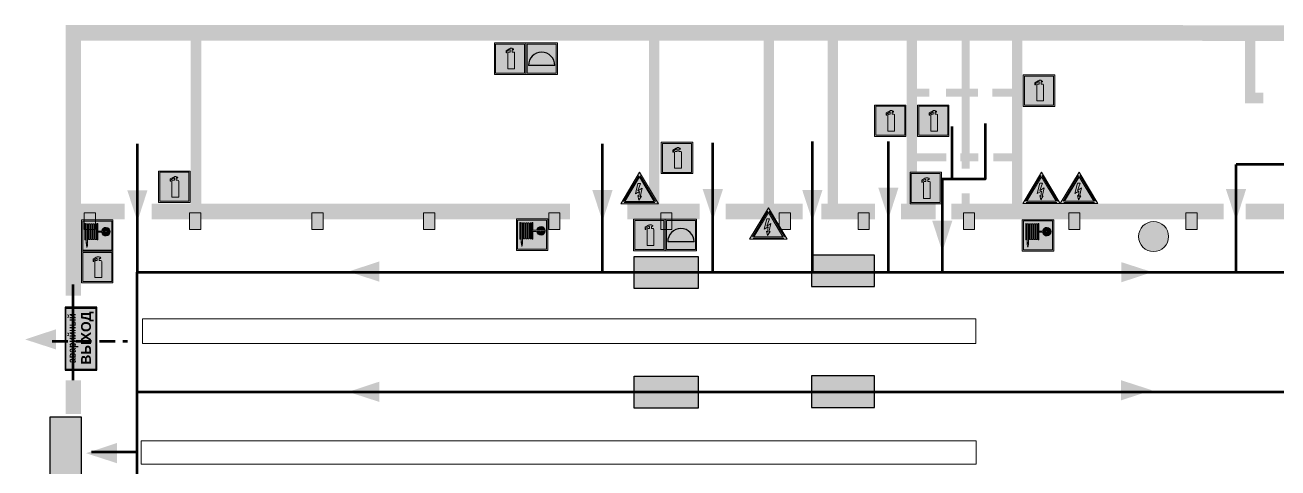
# Model space of a CAD drawing. Header units: millimetres. Extents: x 13114 to 67229, y 22859 to 38520.
# Drawn here: x 28225.5 to 28543.6, y 35336.5 to 35448.9 of the extents above; entities that cross this region are included whole.
import ezdxf

# ---------------------------------------------------------------- set-up
doc = ezdxf.new("R2010")
doc.units = ezdxf.units.MM
doc.linetypes.add('{ Wide Dash }', pattern=[12, 4, -2, 4, -2])
doc.layers.add('План_Штампы', color=7, linetype='Continuous')
doc.styles.add('обычный', font='arial.ttf')

# ---------------------------------------------------------------- blocks, each defined once
blk = doc.blocks.new('A$C7B4425F7')
at = {"true_color": 0xffffff}
blk.add_hatch(color=7, dxfattribs=at).paths.add_polyline_path([(0, 0), (-16, 0), (-16, -8), (0, -8)])
h = blk.add_hatch(color=126)
h.paths.add_polyline_path([(-0.2, -0.2), (-15.8, -0.2), (-15.8, -7.8), (-0.2, -7.8)])
h.paths.add_polyline_path([(-11.76, -2.03), (-11.76, -3.66), (-11.17, -3.66, -0.568275), (-11.17, -6.18), (-12.58, -6.18), (-12.58, -2.03)], flags=16)
h.paths.add_polyline_path([(-13.33, -4.12, -0.495768), (-13.59, -6.18), (-15.03, -6.18), (-15.03, -2.03), (-13.59, -2.03, -0.487973)], flags=16)
h.paths.add_polyline_path([(-10.25, -2.03), (-9.48, -2.03), (-9.48, -6.18), (-10.25, -6.18)], flags=16)
h.paths.add_polyline_path([(-13.84, -3.69), (-14.24, -3.69), (-14.24, -3.03), (-13.9, -3.03, -0.692621)], flags=0)
h.paths.add_polyline_path([(-9.15, -2.03), (-8.4, -2.03), (-8.04, -3.07), (-7.68, -2.03), (-6.93, -2.03), (-7.64, -4.1), (-6.93, -6.18), (-7.68, -6.18), (-8.04, -5.14), (-8.4, -6.18), (-9.15, -6.18), (-8.44, -4.1)], flags=16)
h.paths.add_polyline_path([(-11.76, -4.46), (-11.42, -4.46, -0.692621), (-11.36, -5.12), (-11.76, -5.12)], flags=0)
h.paths.add_polyline_path([(-13.9, -5.2), (-14.24, -5.2), (-14.24, -4.55), (-13.84, -4.55, -0.708038)], flags=0)
edge = h.paths.add_edge_path(flags=16)
edge.add_ellipse((-5.51, -4.08), major_axis=(0, 2.05), ratio=0.586184, start_angle=0, end_angle=360)
edge = h.paths.add_edge_path(flags=0)
edge.add_ellipse((-5.51, -4.08), major_axis=(0, 1.14), ratio=0.454828, start_angle=0, end_angle=360)
h.paths.add_polyline_path([(-4.13, -4.96, 0.377264), (-3.48, -4.52, 0.0555), (-3.16, -2.03), (-1.66, -2.03), (-1.66, -4.96), (-0.96, -4.96), (-0.96, -7.01), (-1.75, -7.01), (-1.75, -6.18), (-3.3, -6.18), (-3.3, -7.02), (-4.13, -7.02)], flags=16)
h.paths.add_polyline_path([(-2.73, -2.91), (-2.28, -2.91), (-2.28, -4.96), (-3.05, -4.96, 0.079136)], flags=0)
at = {"color": 126}
blk.add_lwpolyline([(-16, -8), (0, -8), (0, 0), (-16, 0)], close=True, dxfattribs=at)
blk = doc.blocks.new('A$C32E8229D')
at = {"true_color": 0xffffff}
blk.add_hatch(color=7, dxfattribs=at).paths.add_polyline_path([(0, 0), (0, -8), (16, -8), (16, 0)])
h = blk.add_hatch(color=126)
h.paths.add_polyline_path([(0.2, -0.2), (15.8, -0.2), (15.8, -7.8), (0.2, -7.8)])
h.paths.add_polyline_path([(13.49, -2.05), (12.08, -2.05), (11.37, -2.63, 0.162397), (11.29, -2.84), (11.29, -3.63), (10.35, -3.63), (10.35, -4.05), (11.68, -4.05), (11.68, -3.48), (12.26, -4.28), (11.29, -5.1), (11.29, -6.78), (11.85, -6.78), (11.85, -5.44), (12.8, -4.64), (12.8, -5.94), (14.46, -5.94), (14.46, -5.39), (13.45, -5.39), (13.45, -3.97), (12.46, -2.59), (13.15, -2.59), (13.69, -3.34), (14.18, -3)], flags=16)
h.paths.add_polyline_path([(10.74, -1.82, 1), (11.8, -1.82, 1)], flags=16)
h.paths.add_polyline_path([(9.39, -3.59), (5.99, -3.59), (6.56, -3.03), (5.91, -3.03), (5.1, -3.83), (5.91, -4.64), (6.56, -4.64), (5.99, -4.09), (9.39, -4.09)], flags=16)
h.paths.add_polyline_path([(4.29, -1.08), (1.72, -1.08), (1.72, -6.6), (4.29, -6.6)], flags=16)
at = {"color": 126}
blk.add_lwpolyline([(16, -8), (0, -8), (0, 0), (16, 0)], close=True, dxfattribs=at)
blk = doc.blocks.new('A$C3AD82952')
at = {"true_color": 0xf5f5ff}
h = blk.add_hatch(color=7, dxfattribs=at)
h.dxf.hatch_style = 1
h.paths.add_polyline_path([(8.21, 8.73, 0.414214), (7.89, 9.05), (7.22, 9.05), (7.22, 9.92), (7.59, 9.92, 1), (7.57, 10.36), (7.22, 10.36), (7.22, 10.6), (6.43, 10.6), (6.43, 10.36), (6.01, 10.36), (4.74, 9.59), (4.74, 8.69), (4.98, 8.73), (4.98, 9.26), (6.12, 9.91), (6.43, 9.91), (6.43, 9.05), (5.76, 9.05, 0.414214), (5.44, 8.73), (5.44, 2.2), (8.21, 2.2)], flags=0)
h.paths.add_polyline_path([(12.8, 12.8), (0, 12.8), (0, 0), (12.8, 0)])
h.paths.add_polyline_path([(0.51, 12.29), (12.29, 12.29), (12.29, 0.51), (0.51, 0.51)], flags=16)
h.paths.add_polyline_path([(4.74, 9.59), (6.01, 10.36), (6.43, 10.36), (6.43, 10.6), (7.22, 10.6), (7.22, 10.36), (7.59, 10.36, -0.94586), (7.59, 9.92), (7.22, 9.92), (7.22, 9.05), (7.89, 9.05, -0.414214), (8.21, 8.73), (8.21, 2.2), (5.44, 2.2), (5.44, 8.73, -0.414214), (5.76, 9.05), (6.43, 9.05), (6.43, 9.91), (6.12, 9.91), (4.98, 9.26), (4.98, 8.73), (4.74, 8.69)], flags=0)
h = blk.add_hatch(color=242)
h.dxf.hatch_style = 1
h.paths.add_polyline_path([(12.29, 12.29), (0.51, 12.29), (0.51, 0.51), (12.29, 0.51)])
h.paths.add_polyline_path([(4.74, 8.69), (4.74, 9.59), (6.01, 10.36), (6.43, 10.36), (6.43, 10.6), (7.22, 10.6), (7.22, 10.36), (7.59, 10.36, -0.94586), (7.59, 9.92), (7.22, 9.92), (7.22, 9.05), (7.89, 9.05, -0.414214), (8.21, 8.73), (8.21, 2.2), (5.44, 2.2), (5.44, 8.73, -0.414214), (5.76, 9.05), (6.43, 9.05), (6.43, 9.91), (6.12, 9.91), (4.98, 9.26), (4.98, 8.73)], flags=16)
h = blk.add_hatch(color=7, dxfattribs=at)
h.dxf.hatch_style = 1
h.paths.add_polyline_path([(8.21, 8.73, 0.414214), (7.89, 9.05), (7.22, 9.05), (7.22, 9.92), (7.59, 9.92, 1), (7.57, 10.36), (7.22, 10.36), (7.22, 10.6), (6.43, 10.6), (6.43, 10.36), (6.01, 10.36), (4.74, 9.59), (4.74, 8.69), (4.98, 8.73), (4.98, 9.26), (6.12, 9.91), (6.43, 9.91), (6.43, 9.05), (5.76, 9.05, 0.414214), (5.44, 8.73), (5.44, 2.2), (8.21, 2.2)])
at = {"color": 242, "lineweight": 5}
for p, q in [((0, 0), (0, 12.8)), ((0, 12.8), (12.8, 12.8)), ((6.01, 10.36), (4.74, 9.59)), ((6.01, 10.36), (6.43, 10.36)), ((7.22, 10.6), (6.43, 10.6)), ((6.43, 10.6), (6.43, 10.36)), ((7.22, 10.36), (7.22, 10.6)), ((7.59, 10.36), (7.22, 10.36)), ((12.8, 0), (12.8, 12.8)), ((4.74, 9.59), (4.74, 8.69)), ((4.74, 8.69), (4.98, 8.73)), ((4.98, 9.26), (6.12, 9.91)), ((4.98, 8.73), (4.98, 9.26)), ((5.44, 2.2), (5.44, 8.73)), ((5.76, 9.05), (6.43, 9.05)), ((6.12, 9.91), (6.43, 9.91)), ((6.43, 9.91), (6.43, 9.05)), ((7.22, 9.05), (7.22, 9.92)), ((7.59, 9.92), (7.22, 9.92)), ((7.89, 9.05), (7.22, 9.05)), ((8.21, 2.2), (8.21, 8.73)), ((0, 0), (12.8, 0)), ((5.44, 2.2), (8.21, 2.2))]:
    blk.add_line(p, q, dxfattribs=at)
blk.add_lwpolyline([(0.51, 12.29), (12.29, 12.29), (12.29, 0.51), (0.51, 0.51)], close=True, dxfattribs=at)
for centre, radius, start, end in [((7.58, 10.14), 0.223, 273.1875, 86.8125), ((5.76, 8.73), 0.32, 90, 180), ((7.89, 8.73), 0.32, 0, 90)]:
    blk.add_arc(centre, radius, start, end, dxfattribs=at)
blk = doc.blocks.new('A$C37112FD5')
at = {"true_color": 0xf5f5ff}
h = blk.add_hatch(color=7, dxfattribs=at)
h.dxf.hatch_style = 1
h.paths.add_polyline_path([(12.8, -7.4), (0, -7.4), (0, -20.2), (12.8, -20.2)])
h.paths.add_polyline_path([(12.29, -7.91), (12.29, -19.69), (0.51, -19.69), (0.51, -7.91)], flags=16)
h.paths.add_polyline_path([(4.98, -9.04, -0.42597), (5.17, -9.22), (5.17, -12.25), (5.17, -15.29, -0.432244), (4.98, -15.47), (4.83, -15.47, -0.42597), (4.64, -15.29), (4.64, -12.25), (4.64, -9.22, -0.432244), (4.83, -9.04)], flags=0)
h.paths.add_polyline_path([(4.28, -9.22), (4.28, -12.25), (4.28, -15.29, -0.432244), (4.09, -15.47), (3.94, -15.47, -0.42597), (3.75, -15.29), (3.75, -12.25), (3.75, -9.22, -0.432244), (3.94, -9.04), (4.09, -9.04, -0.42597)], flags=0)
h.paths.add_polyline_path([(5.72, -9.04), (5.87, -9.04, -0.42597), (6.06, -9.22), (6.06, -12.25), (6.06, -15.29, -0.432244), (5.87, -15.47), (5.72, -15.47, -0.42597), (5.53, -15.29), (5.53, -12.25), (5.53, -9.22, -0.432244)], flags=0)
h.paths.add_polyline_path([(6.42, -8.9), (6.5, -8.9, -0.42597), (6.69, -9.08), (6.69, -12.03), (8.21, -12.03, -15.824349), (8.21, -12.47), (6.69, -12.47), (6.69, -15.42, -0.432244), (6.5, -15.6), (6.42, -15.6)], flags=0)
h.paths.add_polyline_path([(3.39, -9.22), (3.39, -12.25), (3.39, -15.29, -0.432244), (3.2, -15.47), (3.05, -15.47, -0.42597), (2.85, -15.29), (2.85, -12.25), (2.85, -9.22, -0.432244), (3.05, -9.04), (3.2, -9.04, -0.42597)], flags=0)
h.paths.add_polyline_path([(2.5, -9.22), (2.5, -16.71), (1.96, -16.71), (1.96, -9.22, -0.432244), (2.15, -9.04), (2.31, -9.04, -0.42597)], flags=0)
h.paths.add_polyline_path([(1.61, -8.9), (1.61, -15.6), (1.57, -15.6, -0.42597), (1.37, -15.42), (1.37, -12.03), (1.37, -9.09, -0.432244), (1.57, -8.9)], flags=0)
h.paths.add_polyline_path([(9.76, -10.81), (9.76, -12.03), (8.49, -12.03, -0.336371)], flags=0)
h.paths.add_polyline_path([(8.49, -12.47), (9.76, -12.47), (9.76, -13.7, -0.336371)], flags=0)
h.paths.add_polyline_path([(10.11, -10.81, -0.336371), (11.38, -12.03), (10.11, -12.03)], flags=0)
h.paths.add_polyline_path([(10.11, -12.47), (11.38, -12.47, -0.336371), (10.11, -13.7)], flags=0)
h.paths.add_polyline_path([(2.5, -16.84), (2.5, -17.05), (1.97, -17.05), (1.97, -16.84)], flags=0)
h.paths.add_polyline_path([(2.5, -17.24, -0.033778), (2.24, -18.6, -0.033778), (1.97, -17.24)], flags=0)
h = blk.add_hatch(color=242)
h.dxf.hatch_style = 1
h.paths.add_polyline_path([(12.29, -7.91), (0.51, -7.91), (0.51, -19.69), (12.29, -19.69)])
h.paths.add_polyline_path([(6.42, -15.6), (6.42, -8.9), (6.5, -8.9, -0.42597), (6.69, -9.08), (6.69, -12.03), (8.21, -12.03, -15.824349), (8.21, -12.47), (6.69, -12.47), (6.69, -15.42, -0.432244), (6.5, -15.6)], flags=16)
h.paths.add_polyline_path([(5.87, -15.47), (5.72, -15.47, -0.42597), (5.53, -15.29), (5.53, -12.25), (5.53, -9.22, -0.432244), (5.72, -9.04), (5.87, -9.04, -0.42597), (6.06, -9.22), (6.06, -12.25), (6.06, -15.29, -0.432244)], flags=16)
h.paths.add_polyline_path([(4.98, -15.47), (4.83, -15.47, -0.42597), (4.64, -15.29), (4.64, -12.25), (4.64, -9.22, -0.432244), (4.83, -9.04), (4.98, -9.04, -0.42597), (5.17, -9.22), (5.17, -12.25), (5.17, -15.29, -0.432244)], flags=16)
h.paths.add_polyline_path([(4.09, -15.47), (3.94, -15.47, -0.42597), (3.75, -15.29), (3.75, -12.25), (3.75, -9.22, -0.432244), (3.94, -9.04), (4.09, -9.04, -0.42597), (4.28, -9.22), (4.28, -12.25), (4.28, -15.29, -0.432244)], flags=16)
h.paths.add_polyline_path([(3.2, -15.47), (3.05, -15.47, -0.42597), (2.85, -15.29), (2.85, -12.25), (2.85, -9.22, -0.432244), (3.05, -9.04), (3.2, -9.04, -0.42597), (3.39, -9.22), (3.39, -12.25), (3.39, -15.29, -0.432244)], flags=16)
h.paths.add_polyline_path([(2.5, -17.05), (1.97, -17.05), (1.97, -16.84), (2.5, -16.84)], flags=16)
h.paths.add_polyline_path([(2.5, -17.24, -0.033778), (2.24, -18.6, -0.033778), (1.97, -17.24)], flags=16)
h.paths.add_polyline_path([(2.5, -16.71), (1.96, -16.71), (1.96, -9.22, -0.432244), (2.15, -9.04), (2.31, -9.04, -0.42597), (2.5, -9.22)], flags=16)
h.paths.add_polyline_path([(1.61, -15.6), (1.57, -15.6, -0.42597), (1.37, -15.42), (1.37, -12.03), (1.37, -9.09, -0.432244), (1.57, -8.9), (1.61, -8.9)], flags=16)
h.paths.add_polyline_path([(8.49, -12.47), (9.76, -12.47), (9.76, -13.7, -0.336371)], flags=0)
h.paths.add_polyline_path([(10.11, -13.7), (10.11, -12.47), (11.38, -12.47, -0.336371)], flags=0)
h.paths.add_polyline_path([(8.49, -12.03, -0.336371), (9.76, -10.81), (9.76, -12.03)], flags=0)
h.paths.add_polyline_path([(10.11, -12.03), (10.11, -10.81, -0.336371), (11.38, -12.03)], flags=0)
h = blk.add_hatch(color=7, dxfattribs=at)
h.dxf.hatch_style = 1
h.paths.add_polyline_path([(1.61, -8.9), (1.57, -8.9, 0.432244), (1.37, -9.09), (1.37, -12.03), (1.37, -15.42, 0.42597), (1.57, -15.6), (1.61, -15.6)])
h.paths.add_polyline_path([(2.5, -9.22, 0.42597), (2.31, -9.04), (2.15, -9.04, 0.432244), (1.96, -9.22), (1.96, -16.71), (2.5, -16.71)])
h.paths.add_polyline_path([(2.5, -16.84), (1.97, -16.84), (1.97, -17.05), (2.5, -17.05)])
h.paths.add_polyline_path([(2.5, -17.24), (1.97, -17.24, 0.033778), (2.24, -18.6, 0.033778)])
h.paths.add_polyline_path([(3.39, -12.25), (3.39, -9.22, 0.42597), (3.2, -9.04), (3.05, -9.04, 0.432244), (2.85, -9.22), (2.85, -12.25), (2.85, -15.29, 0.42597), (3.05, -15.47), (3.2, -15.47, 0.432244), (3.39, -15.29)])
h.paths.add_polyline_path([(4.28, -12.25), (4.28, -9.22, 0.42597), (4.09, -9.04), (3.94, -9.04, 0.432244), (3.75, -9.22), (3.75, -12.25), (3.75, -15.29, 0.42597), (3.94, -15.47), (4.09, -15.47, 0.432244), (4.28, -15.29)])
h.paths.add_polyline_path([(5.17, -12.25), (5.17, -9.22, 0.42597), (4.98, -9.04), (4.83, -9.04, 0.432244), (4.64, -9.22), (4.64, -12.25), (4.64, -15.29, 0.42597), (4.83, -15.47), (4.98, -15.47, 0.432244), (5.17, -15.29)])
h.paths.add_polyline_path([(6.06, -12.25), (6.06, -9.22, 0.42597), (5.87, -9.04), (5.72, -9.04, 0.432244), (5.53, -9.22), (5.53, -12.25), (5.53, -15.29, 0.42597), (5.72, -15.47), (5.87, -15.47, 0.432244), (6.06, -15.29)])
h.paths.add_polyline_path([(6.69, -12.47), (8.21, -12.47, 15.824349), (8.21, -12.03), (6.69, -12.03), (6.69, -9.08, 0.42597), (6.5, -8.9), (6.42, -8.9), (6.42, -15.6), (6.5, -15.6, 0.432244), (6.69, -15.42)])
h.paths.add_polyline_path([(8.49, -12.47), (9.76, -12.47), (9.76, -13.7, -0.336371)], flags=16)
h.paths.add_polyline_path([(8.49, -12.03, -0.336371), (9.76, -10.81), (9.76, -12.03)], flags=16)
h.paths.add_polyline_path([(10.11, -12.47), (11.38, -12.47, -0.336371), (10.11, -13.7)], flags=16)
h.paths.add_polyline_path([(10.11, -12.03), (10.11, -10.81, -0.336371), (11.38, -12.03)], flags=16)
h = blk.add_hatch(color=242)
h.dxf.hatch_style = 1
h.paths.add_polyline_path([(9.76, -10.81, 0.336371), (8.49, -12.03), (9.76, -12.03)])
h.paths.add_polyline_path([(10.11, -10.81), (10.11, -12.03), (11.38, -12.03, 0.336371)])
h.paths.add_polyline_path([(11.38, -12.47), (10.11, -12.47), (10.11, -13.7, 0.336371)])
h.paths.add_polyline_path([(9.76, -12.47), (8.49, -12.47, 0.336371), (9.76, -13.7)])
at = {"color": 242, "lineweight": 5}
for p, q in [((0, -20.2), (0, -7.4)), ((0, -7.4), (12.8, -7.4)), ((1.37, -12.03), (1.37, -9.08)), ((1.57, -8.9), (1.61, -8.9)), ((1.61, -8.9), (1.61, -15.6)), ((1.96, -16.71), (1.96, -9.22)), ((2.15, -9.04), (2.31, -9.04)), ((2.5, -16.71), (2.5, -9.22)), ((2.85, -12.25), (2.85, -9.22)), ((3.05, -9.04), (3.2, -9.04)), ((3.39, -12.25), (3.39, -9.22)), ((3.75, -12.25), (3.75, -9.22)), ((3.94, -9.04), (4.09, -9.04)), ((4.28, -12.25), (4.28, -9.22)), ((4.64, -12.25), (4.64, -9.22)), ((4.83, -9.04), (4.98, -9.04)), ((5.17, -12.25), (5.17, -9.22)), ((5.53, -12.25), (5.53, -9.22)), ((5.72, -9.04), (5.87, -9.04)), ((6.06, -12.25), (6.06, -9.22)), ((6.42, -8.9), (6.42, -15.6)), ((6.5, -8.9), (6.42, -8.9)), ((6.69, -12.03), (6.69, -9.08)), ((12.8, -20.2), (12.8, -7.4)), ((1.37, -12.03), (1.37, -15.42)), ((2.85, -12.25), (2.85, -15.29)), ((3.39, -12.25), (3.39, -15.29)), ((3.75, -12.25), (3.75, -15.29)), ((4.28, -12.25), (4.28, -15.29)), ((4.64, -12.25), (4.64, -15.29)), ((5.17, -12.25), (5.17, -15.29)), ((5.53, -12.25), (5.53, -15.29)), ((6.06, -12.25), (6.06, -15.29)), ((8.21, -12.03), (6.69, -12.03)), ((8.21, -12.47), (6.69, -12.47)), ((6.69, -12.47), (6.69, -15.42)), ((9.76, -12.03), (8.49, -12.03)), ((9.76, -12.47), (8.49, -12.47)), ((9.76, -10.81), (9.76, -12.03)), ((9.76, -12.47), (9.76, -13.7)), ((10.11, -10.81), (10.11, -12.03)), ((11.38, -12.03), (10.11, -12.03)), ((11.38, -12.47), (10.11, -12.47)), ((10.11, -12.47), (10.11, -13.7)), ((0, -20.2), (12.8, -20.2)), ((1.57, -15.6), (1.61, -15.6)), ((1.96, -16.71), (2.5, -16.71)), ((1.97, -16.84), (2.5, -16.84)), ((1.97, -17.05), (1.97, -16.84)), ((2.5, -17.05), (1.97, -17.05)), ((1.97, -17.24), (2.5, -17.24)), ((2.5, -16.84), (2.5, -17.05)), ((3.05, -15.47), (3.2, -15.47)), ((3.94, -15.47), (4.09, -15.47)), ((4.83, -15.47), (4.98, -15.47)), ((5.72, -15.47), (5.87, -15.47)), ((6.42, -15.6), (6.5, -15.6))]:
    blk.add_line(p, q, dxfattribs=at)
blk.add_lwpolyline([(0.51, -7.91), (12.29, -7.91), (12.29, -19.69), (0.51, -19.69)], close=True, dxfattribs=at)
for centre, radius, start, end in [((1.56, -9.09), 0.182, 87.1027, 180.6071), ((2.15, -9.22), 0.182, 87.1027, 180.6071), ((2.32, -9.22), 0.182, 359.3929, 92.8973), ((3.04, -9.22), 0.182, 87.1027, 180.6071), ((3.21, -9.22), 0.182, 359.3929, 92.8973), ((3.93, -9.22), 0.182, 87.1027, 180.6071), ((4.1, -9.22), 0.182, 359.3929, 92.8973), ((4.82, -9.22), 0.182, 87.1027, 180.6071), ((4.99, -9.22), 0.182, 359.3929, 92.8973), ((5.71, -9.22), 0.182, 87.1027, 180.6071), ((5.88, -9.22), 0.182, 359.3929, 92.8973), ((6.51, -9.09), 0.182, 359.3929, 92.8973), ((9.93, -12.25), 1.74, 187.2319, 172.7681), ((9.93, -12.25), 1.46, 96.9927, 171.3585), ((9.93, -12.25), 1.46, 188.6415, 263.0073), ((9.93, -12.25), 1.46, 8.6415, 83.0073), ((9.93, -12.25), 1.46, 276.9927, 351.3585), ((1.56, -15.42), 0.182, 179.3929, 272.8973), ((12.17, -15.98), 10.27, 187.041, 194.7793), ((-7.7, -15.98), 10.27, 345.2207, 352.959), ((3.04, -15.29), 0.182, 179.3929, 272.8973), ((3.21, -15.29), 0.182, 267.1027, 0.6071), ((3.93, -15.29), 0.182, 179.3929, 272.8973), ((4.1, -15.29), 0.182, 267.1027, 0.6071), ((4.82, -15.29), 0.182, 179.3929, 272.8973), ((4.99, -15.29), 0.182, 267.1027, 0.6071), ((5.71, -15.29), 0.182, 179.3929, 272.8973), ((5.88, -15.29), 0.182, 267.1027, 0.6071), ((6.51, -15.42), 0.182, 267.1027, 0.6071)]:
    blk.add_arc(centre, radius, start, end, dxfattribs=at)
blk = doc.blocks.new('A$C3E6D3DDE')
at = {"lineweight": 5}
h = blk.add_hatch(color=40, dxfattribs=at)
h.paths.add_polyline_path([(24.1, 1.45), (16.46, -11.35), (31.74, -11.35)])
h.paths.add_polyline_path([(24.09, -0.46), (30.03, -10.41), (18.14, -10.41)], flags=16)
h.paths.add_polyline_path([(24.54, -3.08), (23.41, -6.02), (25.13, -5.01), (24.33, -8.5), (24.82, -8.27), (23.79, -9.86), (23.4, -8.04), (23.8, -8.43), (24.04, -6.29), (22.39, -7.25), (23.44, -3.08)], flags=0)
h = blk.add_hatch(color=256, dxfattribs=at)
h.paths.add_polyline_path([(24.37, 0.03, 0.567511), (23.82, 0.03), (17.59, -10.4, 0.582454), (17.86, -10.88), (30.32, -10.88, 0.582149), (30.6, -10.4)])
h.paths.add_polyline_path([(24.09, -0.46), (18.14, -10.41), (30.03, -10.41)], flags=16)
h.paths.add_polyline_path([(24.54, -3.08), (23.41, -6.02), (25.13, -5.01), (24.33, -8.5), (24.82, -8.27), (23.79, -9.86), (23.4, -8.04), (23.8, -8.43), (24.04, -6.29), (22.39, -7.25), (23.44, -3.08)], flags=0)
h = blk.add_hatch(color=40, dxfattribs=at)
h.paths.add_polyline_path([(24.09, -0.46), (18.14, -10.41), (30.03, -10.41)])
h.paths.add_polyline_path([(24.82, -8.27), (23.79, -9.86), (23.4, -8.04), (23.8, -8.43), (24.04, -6.29), (22.39, -7.25), (23.44, -3.08), (24.54, -3.08), (23.41, -6.02), (25.13, -5.01), (24.33, -8.5)], flags=16)
at = {"color": 40, "lineweight": 5}
for p, q in [((16.46, -11.35), (24.1, 1.45)), ((24.1, 1.45), (31.74, -11.35))]:
    blk.add_line(p, q, dxfattribs=at)
at = {"lineweight": 5}
for p, q in [((17.59, -10.4), (23.82, 0.03)), ((24.37, 0.03), (30.6, -10.4)), ((18.14, -10.41), (24.09, -0.46)), ((23.44, -3.08), (22.39, -7.25)), ((23.41, -6.02), (24.54, -3.08)), ((25.13, -5.01), (23.41, -6.02)), ((24.54, -3.08), (23.44, -3.08)), ((24.09, -0.46), (30.03, -10.41)), ((24.33, -8.5), (25.13, -5.01)), ((22.39, -7.25), (24.04, -6.29)), ((23.8, -8.43), (23.4, -8.04)), ((23.4, -8.04), (23.79, -9.86)), ((23.79, -9.86), (24.82, -8.27)), ((24.04, -6.29), (23.8, -8.43)), ((24.82, -8.27), (24.33, -8.5)), ((17.86, -10.88), (30.32, -10.88)), ((18.14, -10.41), (30.03, -10.41))]:
    blk.add_line(p, q, dxfattribs=at)
at = {"color": 50, "lineweight": 5}
blk.add_line((31.74, -11.35), (16.46, -11.35), dxfattribs=at)
blk = doc.blocks.new('A$C1E1F2D43')
at = {"true_color": 0xffffff}
blk.add_hatch(color=7, dxfattribs=at).paths.add_polyline_path([(8, 0), (0, 0), (0, -8), (8, -8)])
h = blk.add_hatch(color=242)
h.paths.add_polyline_path([(0.32, -0.32), (0.32, -7.68), (7.68, -7.68), (7.68, -0.32)])
h.paths.add_polyline_path([(7.35, -5.71), (0.65, -5.71, -1)], flags=16)
at = {"color": 242, "lineweight": 5}
for p, q in [((0, 0), (8, 0)), ((0, -8), (0, 0)), ((0, 0), (8, 0)), ((8, -8), (8, 0)), ((0, -8), (8, -8))]:
    blk.add_line(p, q, dxfattribs=at)
at = {"color": 242}
blk.add_line((7.35, -5.71), (0.65, -5.71), dxfattribs=at)
at = {"color": 242, "lineweight": 5}
blk.add_lwpolyline([(0.32, -0.32), (7.68, -0.32), (7.68, -7.68), (0.32, -7.68)], close=True, dxfattribs=at)
at = {"color": 242}
blk.add_arc((4, -5.71), 3.35, 0, 180, dxfattribs=at)
blk = doc.blocks.new('A$C7B8C2D5B')
at = {"lineweight": 0}
h = blk.add_hatch(color=5, dxfattribs=at)
h.dxf.hatch_style = 1
h.paths.add_polyline_path([(1.4, -3.02, 1), (-2.11, -3.02, 1)])
at = {"color": 5, "lineweight": 0}
blk.add_circle((-0.36, -3.02), 1.75, dxfattribs=at)
blk = doc.blocks.new('A$C41C009D9')
at = {"true_color": 0xffffff}
blk.add_hatch(color=7, dxfattribs=at).paths.add_polyline_path([(0, 8), (-16, 8), (-16, 0), (0, 0)])
h = blk.add_hatch(color=126)
h.dxf.hatch_style = 1
h.paths.add_polyline_path([(-15.8, 7.8), (-15.8, 0.2), (-0.2, 0.2), (-0.2, 7.8)])
at = {"color": 126}
for points in [[(-16, 0), (0, 0), (0, 8), (-16, 8)], [(-16, 0), (0, 0), (0, 8), (-16, 8)], [(-15.8, 7.8), (-0.2, 7.8), (-0.2, 0.2), (-15.8, 0.2)]]:
    blk.add_lwpolyline(points, close=True, dxfattribs=at)
at = {"color": 7, "true_color": 0xffffff, "insert": (-15.8, 7.3), "char_height": 2.5, "width": 15.5999, "attachment_point": 1, "style": 'обычный'}
blk.add_mtext('\\pi1.6133;{\\fArial|b1|i0|c204|p34;\\H0.8x;\\W0.8;аварийный\\H1.25x;\\W1;\\P\\pi1.2327;ВЫХОД}', dxfattribs=at)

msp = doc.modelspace()

# ---------------------------------------------------------------- hatches: boundary and pattern name
at = {"lineweight": 0}
h = msp.add_hatch(color=256, dxfattribs=at)
h.dxf.hatch_style = 1
h.paths.add_polyline_path([(28240.51, 35401.26), (28240.51, 35397.08), (28243.34, 35397.08), (28243.34, 35401.26)])
h = msp.add_hatch(color=256, dxfattribs=at)
h.dxf.hatch_style = 1
h.paths.add_polyline_path([(28267.24, 35401.26), (28267.24, 35397.08), (28270.07, 35397.08), (28270.07, 35401.26)])
h = msp.add_hatch(color=256, dxfattribs=at)
h.dxf.hatch_style = 1
h.paths.add_polyline_path([(28298.31, 35401.26), (28298.31, 35397.08), (28301.14, 35397.08), (28301.14, 35401.26)])
h = msp.add_hatch(color=256, dxfattribs=at)
h.dxf.hatch_style = 1
h.paths.add_polyline_path([(28326.65, 35401.26), (28326.65, 35397.08), (28329.48, 35397.08), (28329.48, 35401.26)])
h = msp.add_hatch(color=256, dxfattribs=at)
h.dxf.hatch_style = 1
h.paths.add_polyline_path([(28358.45, 35401.26), (28358.45, 35397.08), (28361.27, 35397.08), (28361.27, 35401.26)])
h = msp.add_hatch(color=256, dxfattribs=at)
h.dxf.hatch_style = 1
h.paths.add_polyline_path([(28386.85, 35401.26), (28386.85, 35397.08), (28389.68, 35397.08), (28389.68, 35401.26)])
h = msp.add_hatch(color=256, dxfattribs=at)
h.dxf.hatch_style = 1
h.paths.add_polyline_path([(28416.95, 35401.26), (28416.95, 35397.08), (28419.78, 35397.08), (28419.78, 35401.26)])
h = msp.add_hatch(color=256, dxfattribs=at)
h.dxf.hatch_style = 1
h.paths.add_polyline_path([(28436.99, 35401.26), (28436.99, 35397.08), (28439.82, 35397.08), (28439.82, 35401.26)])
h = msp.add_hatch(color=256, dxfattribs=at)
h.dxf.hatch_style = 1
h.paths.add_polyline_path([(28463.72, 35401.26), (28463.72, 35397.08), (28466.55, 35397.08), (28466.55, 35401.26)])
h = msp.add_hatch(color=256, dxfattribs=at)
h.dxf.hatch_style = 1
h.paths.add_polyline_path([(28490.46, 35401.26), (28490.46, 35397.08), (28493.29, 35397.08), (28493.29, 35401.26)])
h = msp.add_hatch(color=256, dxfattribs=at)
h.dxf.hatch_style = 1
h.paths.add_polyline_path([(28520.22, 35401.26), (28520.22, 35397.08), (28523.05, 35397.08), (28523.05, 35401.26)])

# ---------------------------------------------------------------- linework, layer by layer
at = {"lineweight": 100}
for points, const_width in [([(28237.73, 35380.25), (28237.73, 35446.96), (28510.24, 35446.96)], 3.96), ([(28268.87, 35401.6), (28268.87, 35447.35)], 2.64), ([(28385.21, 35401.6), (28385.21, 35446.58)], 2.64), ([(28450.61, 35446.84), (28450.61, 35403.28)], 2.64), ([(28477.34, 35446.69), (28477.34, 35401.91)], 2.64), ([(28510.24, 35446.96), (28551.23, 35446.83)], 3.96), ([(28414.3, 35401.6), (28414.3, 35445.62)], 2.64), ([(28430.56, 35445.78), (28430.56, 35401.15)], 2.64), ([(28464.28, 35446.08), (28464.28, 35412.49)], 2), ([(28536.5, 35445.75), (28536.5, 35430.42), (28539.87, 35430.42)], 2.64), ([(28450.61, 35431.76), (28455.06, 35431.76)], 2), ([(28459.27, 35431.76), (28467.41, 35431.76)], 2), ([(28477.34, 35431.76), (28471.04, 35431.76)], 2), ([(28237.73, 35417.17), (28237.73, 35421.45)], 3.96), ([(28459.35, 35415.35), (28450.61, 35415.35)], 2), ([(28467.54, 35415.35), (28462.92, 35415.35)], 2), ([(28477.34, 35415.35), (28471.3, 35415.35)], 2), ([(28464.28, 35406.27), (28464.28, 35402.06)], 2), ([(28237.73, 35380.25), (28237.73, 35403.51)], 3.96), ([(28250.77, 35401.6), (28237.73, 35401.6)], 3.96), ([(28363.82, 35401.6), (28257.58, 35401.6)], 3.96), ([(28396.75, 35401.6), (28378.37, 35401.6)], 3.96), ([(28422.93, 35401.6), (28403.32, 35401.6)], 3.96), ([(28441.27, 35401.6), (28427.61, 35401.6)], 3.96), ([(28456.66, 35401.6), (28447.83, 35401.6)], 3.96), ([(28529.75, 35401.6), (28460.62, 35401.6)], 3.96), ([(28581.71, 35401.6), (28535.34, 35401.6)], 3.96), ([(28237.73, 35350.24), (28237.73, 35358.79)], 3.96)]:
    msp.add_lwpolyline(points, dxfattribs=dict(at, const_width=const_width))
at = {"color": 126, "lineweight": 100, "true_color": 0x008754}
for points in [[(28444.67, 35386.2), (28458.38, 35386.2), (28458.38, 35409.89), (28469.35, 35409.89), (28469.35, 35423.99)], [(28460.85, 35409.89), (28460.85, 35423.21)], [(28400.09, 35386.2), (28425.43, 35386.2), (28425.43, 35419.43)], [(28425.43, 35386.2), (28444.67, 35386.2), (28444.67, 35419.43)], [(28253.93, 35418.79), (28253.93, 35386.2), (28372.04, 35386.2), (28372.04, 35418.79)], [(28372.04, 35386.2), (28400.09, 35386.2), (28400.09, 35419.07)], [(28458.38, 35386.2), (28532.92, 35386.2), (28532.92, 35413.54)], [(28562.81, 35413.54), (28532.92, 35413.54)], [(28532.92, 35386.2), (28569.53, 35386.2), (28569.53, 35296.51), (28253.93, 35296.51), (28253.93, 35386.2)], [(28253.93, 35355.89), (28569.53, 35355.89)], [(28253.93, 35340.53), (28242.32, 35340.53)]]:
    msp.add_lwpolyline(points, dxfattribs=at)
at = {"lineweight": 0}
for points in [[(28240.51, 35401.26), (28243.34, 35401.26), (28243.34, 35397.08), (28240.51, 35397.08)], [(28267.24, 35401.26), (28270.07, 35401.26), (28270.07, 35397.08), (28267.24, 35397.08)], [(28298.31, 35401.26), (28301.14, 35401.26), (28301.14, 35397.08), (28298.31, 35397.08)], [(28326.65, 35401.26), (28329.48, 35401.26), (28329.48, 35397.08), (28326.65, 35397.08)], [(28358.45, 35401.26), (28361.27, 35401.26), (28361.27, 35397.08), (28358.45, 35397.08)], [(28386.85, 35401.26), (28389.68, 35401.26), (28389.68, 35397.08), (28386.85, 35397.08)], [(28416.95, 35401.26), (28419.78, 35401.26), (28419.78, 35397.08), (28416.95, 35397.08)], [(28436.99, 35401.26), (28439.82, 35401.26), (28439.82, 35397.08), (28436.99, 35397.08)], [(28463.72, 35401.26), (28466.55, 35401.26), (28466.55, 35397.08), (28463.72, 35397.08)], [(28490.46, 35401.26), (28493.29, 35401.26), (28493.29, 35397.08), (28490.46, 35397.08)], [(28520.22, 35401.26), (28523.05, 35401.26), (28523.05, 35397.08), (28520.22, 35397.08)], [(28255.26, 35374.38), (28466.86, 35374.38), (28466.86, 35368.1), (28255.26, 35368.1)], [(28254.99, 35343.46), (28466.95, 35343.46), (28466.95, 35337.52), (28254.99, 35337.52)]]:
    msp.add_lwpolyline(points, close=True, dxfattribs=at)
at = {"lineweight": 100}
msp.add_lwpolyline([(28237.73, 35358.79), (28237.73, 35383.07)], dxfattribs=at)
at = {"color": 126, "linetype": '{ Wide Dash }', "lineweight": 100, "true_color": 0x008754}
msp.add_lwpolyline([(28232.34, 35368.72), (28251.48, 35368.72)], dxfattribs=at)
at = {"layer": 'План_Штампы', "color": 126, "true_color": 0x008754}
for points in [[(28251.42, 35407.02), (28256.56, 35407.01), (28254.01, 35399.13)], [(28369.5, 35407.06), (28374.64, 35407.04), (28372.09, 35399.16)], [(28397.52, 35407.31), (28402.66, 35407.3), (28400.11, 35399.42)], [(28422.79, 35407.08), (28427.92, 35407.07), (28425.38, 35399.19)], [(28442.09, 35407.68), (28447.23, 35407.67), (28444.68, 35399.79)], [(28530.35, 35407.31), (28535.49, 35407.3), (28532.94, 35399.42)], [(28455.77, 35399.34), (28460.91, 35399.32), (28458.36, 35391.44)], [(28315.43, 35388.96), (28315.41, 35383.82), (28307.54, 35386.37)], [(28503.78, 35383.65), (28503.79, 35388.78), (28511.67, 35386.24)], [(28233.37, 35371.75), (28233.36, 35366.61), (28225.48, 35369.16)], [(28503.7, 35353.68), (28503.71, 35358.82), (28511.59, 35356.27)], [(28315.43, 35358.44), (28315.41, 35353.3), (28307.54, 35355.85)], [(28248.83, 35342.88), (28248.82, 35337.74), (28240.94, 35340.29)]]:
    msp.add_solid(points, dxfattribs=at)

# ---------------------------------------------------------------- block references
for name, p, xscale, yscale, zscale in [('A$C3AD82952', (28344.63, 35436.42), 0.625, 0.625, 0.625), ('A$C3AD82952', (28478.91, 35428.3), 0.625, 0.625, 0.625), ('A$C3AD82952', (28441.12, 35420.65), 0.625, 0.625, 0.625), ('A$C3AD82952', (28452.04, 35420.65), 0.625, 0.625, 0.625), ('A$C3AD82952', (28386.99, 35411.23), 0.625, 0.625, 0.625), ('A$C3AD82952', (28259.37, 35403.89), 0.625, 0.625, 0.625), ('A$C3E6D3DDE', (28366.43, 35410.67), 0.625, 0.625, 0.625), ('A$C3AD82952', (28450.16, 35403.57), 0.625, 0.625, 0.625), ('A$C3E6D3DDE', (28468.47, 35410.74), 0.625, 0.625, 0.625), ('A$C3E6D3DDE', (28478.02, 35410.74), 0.625, 0.625, 0.625), ('A$C3E6D3DDE', (28399.13, 35401.68), 0.625, 0.625, 0.625), ('A$C37112FD5', (28239.8, 35404.15), 0.6249984004534781, 0.6249984004534781, 0.6249984004534781), ('A$C37112FD5', (28350.22, 35404.37), 0.6249984004534781, 0.6249984004534781, 0.6249984004534781), ('A$C3AD82952', (28379.98, 35391.64), 0.625, 0.625, 0.625), ('A$C37112FD5', (28478.67, 35404.17), 0.6249984004534781, 0.6249984004534781, 0.6249984004534781), ('A$C7B8C2D5B', (28512.78, 35401.83), 2.177419353276491, 2.177419353276491, 2.177419353276491), ('A$C3AD82952', (28239.8, 35383.52), 0.625, 0.625, 0.625)]:
    msp.add_blockref(name, p, dxfattribs=dict(xscale=xscale, yscale=yscale, zscale=zscale))
at = {"color": 1}
for p in [(28352.63, 35444.42), (28387.98, 35399.64)]:
    msp.add_blockref('A$C1E1F2D43', p, dxfattribs=at)
at = {"rotation": 90}
msp.add_blockref('A$C41C009D9', (28243.66, 35377.33), dxfattribs=at)
at = {"layer": 'План_Штампы', "color": 126, "true_color": 0x008754, "xscale": -1}
for p in [(28441.12, 35390.56), (28441.12, 35359.9)]:
    msp.add_blockref('A$C32E8229D', p, dxfattribs=at)
at = {"layer": 'План_Штампы', "color": 126, "true_color": 0x008754, "xscale": 1.012510887696, "yscale": 1.012510887696, "zscale": 1.012510887696, "rotation": 359.9978653237145}
for p in [(28380.13, 35390.17), (28380.13, 35359.84)]:
    msp.add_blockref('A$C32E8229D', p, dxfattribs=at)
at = {"layer": 'План_Штампы', "rotation": 90}
msp.add_blockref('A$C7B4425F7', (28231.77, 35349.41), dxfattribs=at)

doc.saveas('drawing.dxf')
